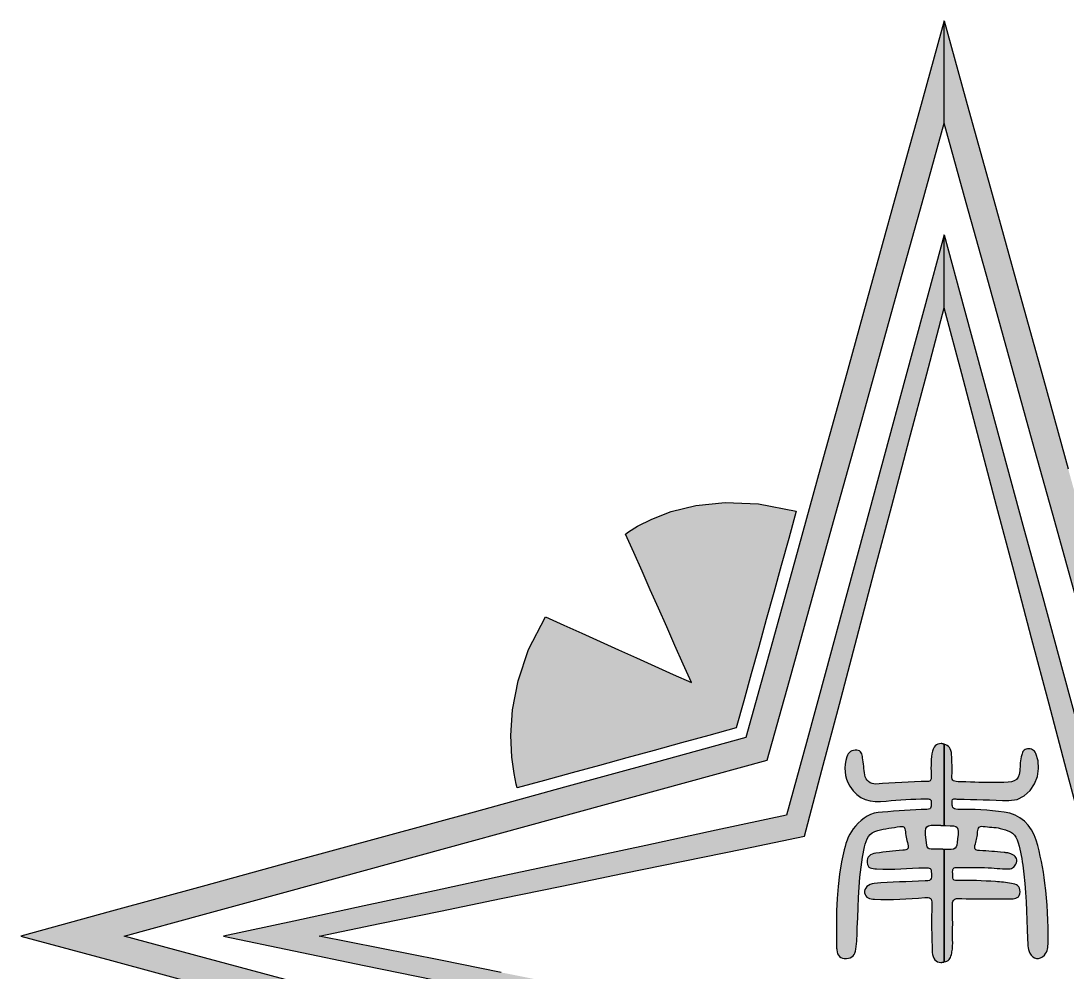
# Model space of a CAD drawing. Extents: x 15.3 to 32.9, y 5.2 to 22.7.
# Drawn here: x 15.28 to 25.27, y 13.65 to 22.72 of the extents above; entities that cross this region are included whole.
import ezdxf

# ---------------------------------------------------------------- set-up
doc = ezdxf.new("R2010")
doc.units = 0
doc.header["$MEASUREMENT"] = 0
doc.layers.add('_U_30EC_U_30A4_U_30E4_U_36', color=7, linetype='CONTINUOUS')

msp = doc.modelspace()

# ---------------------------------------------------------------- hatches: boundary and pattern name
at = {"layer": '_U_30EC_U_30A4_U_30E4_U_36'}
h = msp.add_hatch(color=29, dxfattribs=at)
h.dxf.hatch_style = 2
h.paths.add_polyline_path([(24.0946, 6.2244), (23.8836, 6.988), (23.6726, 7.7516), (23.4615, 8.5151), (23.2505, 9.2787), (23.0395, 10.0422), (22.8285, 10.8058), (22.6174, 11.5694), (22.4064, 12.3329), (21.6394, 12.5402), (20.8723, 12.7475), (20.1053, 12.9547), (19.3382, 13.162), (18.5712, 13.3693), (17.8041, 13.5766), (17.0371, 13.7838), (16.27, 13.9911), (17.0371, 14.2008), (17.8041, 14.4106), (18.5712, 14.6203), (19.3382, 14.83), (20.1053, 15.0397), (20.8723, 15.2495), (21.6394, 15.4592), (22.4064, 15.6689), (22.6174, 16.4287), (22.8285, 17.1884), (23.0395, 17.9482), (23.2505, 18.7079), (23.4615, 19.4677), (23.6726, 20.2274), (23.8836, 20.9872), (24.0946, 21.7469), (24.0946, 21.8689), (24.0946, 21.9908), (24.0946, 22.1127), (24.0946, 22.2346), (24.0946, 22.3565), (24.0946, 22.4784), (24.0946, 22.6003), (24.0946, 22.7223), (23.8581, 21.8677), (23.6215, 21.0131), (23.385, 20.1585), (23.1485, 19.3039), (22.912, 18.4493), (22.6754, 17.5947), (22.4389, 16.7401), (22.2024, 15.8855), (21.3376, 15.6487), (20.4728, 15.4119), (19.608, 15.1751), (18.7432, 14.9383), (17.8785, 14.7015), (17.0137, 14.4647), (16.1489, 14.2279), (15.2841, 13.9911), (16.1489, 13.7578), (17.0137, 13.5244), (17.8784, 13.2911), (18.7432, 13.0578), (19.608, 12.8244), (20.4728, 12.5911), (21.3375, 12.3578), (22.2023, 12.1244), (22.4388, 11.265), (22.6754, 10.4056), (22.9119, 9.5462), (23.1485, 8.6868), (23.385, 7.8274), (23.6215, 6.968), (23.8581, 6.1086), (24.0946, 5.2491), (24.0946, 5.371), (24.0946, 5.493), (24.0946, 5.6149), (24.0946, 5.7368), (24.0946, 5.8587), (24.0946, 5.9806), (24.0946, 6.1025)])
h = msp.add_hatch(color=29, dxfattribs=at)
h.dxf.hatch_style = 2
h.paths.add_polyline_path([(24.0946, 6.2244), (24.3056, 6.988), (24.5167, 7.7516), (24.7277, 8.5151), (24.9387, 9.2787), (25.1497, 10.0422), (25.3608, 10.8058), (25.5718, 11.5694), (25.7828, 12.3329), (26.5498, 12.5402), (27.3169, 12.7475), (28.0839, 12.9547), (28.851, 13.162), (29.6181, 13.3693), (30.3851, 13.5766), (31.1522, 13.7838), (31.9192, 13.9911), (31.1522, 14.2008), (30.3851, 14.4106), (29.6181, 14.6203), (28.851, 14.83), (28.0839, 15.0397), (27.3169, 15.2495), (26.5498, 15.4592), (25.7828, 15.6689), (25.5718, 16.4287), (25.3608, 17.1884), (25.1497, 17.9482), (24.9387, 18.7079), (24.7277, 19.4677), (24.5167, 20.2274), (24.3056, 20.9872), (24.0946, 21.7469), (24.0946, 21.8689), (24.0946, 21.9908), (24.0946, 22.1127), (24.0946, 22.2346), (24.0946, 22.3565), (24.0946, 22.4784), (24.0946, 22.6003), (24.0946, 22.7223), (24.3311, 21.8677), (24.5677, 21.0131), (24.8042, 20.1585), (25.0407, 19.3039), (25.2773, 18.4493), (25.5138, 17.5947), (25.7503, 16.7401), (25.9869, 15.8855), (26.8516, 15.6487), (27.7164, 15.4119), (28.5812, 15.1751), (29.446, 14.9383), (30.3108, 14.7015), (31.1755, 14.4647), (32.0403, 14.2279), (32.9051, 13.9911), (32.0403, 13.7578), (31.1756, 13.5244), (30.3108, 13.2911), (29.446, 13.0578), (28.5812, 12.8244), (27.7165, 12.5911), (26.8517, 12.3578), (25.9869, 12.1244), (25.7504, 11.265), (25.5138, 10.4056), (25.2773, 9.5462), (25.0408, 8.6868), (24.8042, 7.8274), (24.5677, 6.968), (24.3311, 6.1086), (24.0946, 5.2491), (24.0946, 5.371), (24.0946, 5.493), (24.0946, 5.6149), (24.0946, 5.7368), (24.0946, 5.8587), (24.0946, 5.9806), (24.0946, 6.1025)])
h = msp.add_hatch(color=29, dxfattribs=at)
h.dxf.hatch_style = 2
h.paths.add_polyline_path([(24.0946, 7.9856), (23.9278, 8.6209), (23.7611, 9.2561), (23.5943, 9.8913), (23.4275, 10.5265), (23.2607, 11.1618), (23.094, 11.797), (22.9272, 12.4322), (22.7604, 13.0674), (22.1817, 13.1829), (21.603, 13.2984), (21.0243, 13.4138), (20.4456, 13.5293), (19.8669, 13.6447), (19.2881, 13.7602), (18.7094, 13.8756), (18.1307, 13.9911), (18.7094, 14.1103), (19.2881, 14.2295), (19.8669, 14.3487), (20.4456, 14.4678), (21.0243, 14.587), (21.603, 14.7062), (22.1817, 14.8254), (22.7604, 14.9446), (22.9272, 15.5747), (23.094, 16.2049), (23.2607, 16.8351), (23.4275, 17.4652), (23.5943, 18.0954), (23.7611, 18.7255), (23.9278, 19.3557), (24.0946, 19.9858), (24.0946, 20.0727), (24.0946, 20.1595), (24.0946, 20.2464), (24.0946, 20.3332), (24.0946, 20.4201), (24.0946, 20.5069), (24.0946, 20.5938), (24.0946, 20.6806), (23.9067, 19.9887), (23.7187, 19.2967), (23.5308, 18.6048), (23.3429, 17.9128), (23.1549, 17.2209), (22.967, 16.5289), (22.779, 15.837), (22.5911, 15.1451), (21.9192, 15.0008), (21.2473, 14.8566), (20.5753, 14.7123), (19.9034, 14.5681), (19.2315, 14.4238), (18.5596, 14.2796), (17.8876, 14.1353), (17.2157, 13.9911), (17.8876, 13.8516), (18.5596, 13.7121), (19.2315, 13.5726), (19.9034, 13.4331), (20.5753, 13.2936), (21.2473, 13.1541), (21.9192, 13.0146), (22.5911, 12.8751), (22.779, 12.1771), (22.967, 11.4791), (23.1549, 10.781), (23.3429, 10.083), (23.5308, 9.385), (23.7187, 8.687), (23.9067, 7.9889), (24.0946, 7.2909), (24.0946, 7.3777), (24.0946, 7.4646), (24.0946, 7.5514), (24.0946, 7.6383), (24.0946, 7.7251), (24.0946, 7.8119), (24.0946, 7.8988)])
h = msp.add_hatch(color=29, dxfattribs=at)
h.dxf.hatch_style = 2
h.paths.add_polyline_path([(24.0946, 7.9856), (24.2614, 8.6209), (24.4282, 9.2561), (24.5949, 9.8913), (24.7617, 10.5265), (24.9285, 11.1618), (25.0952, 11.797), (25.262, 12.4322), (25.4288, 13.0674), (26.0075, 13.1829), (26.5862, 13.2984), (27.1649, 13.4138), (27.7436, 13.5293), (28.3224, 13.6447), (28.9011, 13.7602), (29.4798, 13.8756), (30.0585, 13.9911), (29.4798, 14.1103), (28.9011, 14.2295), (28.3224, 14.3487), (27.7436, 14.4678), (27.1649, 14.587), (26.5862, 14.7062), (26.0075, 14.8254), (25.4288, 14.9446), (25.262, 15.5747), (25.0952, 16.2049), (24.9285, 16.8351), (24.7617, 17.4652), (24.5949, 18.0954), (24.4282, 18.7255), (24.2614, 19.3557), (24.0946, 19.9858), (24.0946, 20.0727), (24.0946, 20.1595), (24.0946, 20.2464), (24.0946, 20.3332), (24.0946, 20.4201), (24.0946, 20.5069), (24.0946, 20.5938), (24.0946, 20.6806), (24.2825, 19.9887), (24.4705, 19.2967), (24.6584, 18.6048), (24.8464, 17.9128), (25.0343, 17.2209), (25.2222, 16.5289), (25.4102, 15.837), (25.5981, 15.1451), (26.27, 15.0008), (26.942, 14.8566), (27.6139, 14.7123), (28.2858, 14.5681), (28.9577, 14.4238), (29.6297, 14.2796), (30.3016, 14.1353), (30.9735, 13.9911), (30.3016, 13.8516), (29.6297, 13.7121), (28.9577, 13.5726), (28.2858, 13.4331), (27.6139, 13.2936), (26.942, 13.1541), (26.27, 13.0146), (25.5981, 12.8751), (25.4102, 12.1771), (25.2222, 11.4791), (25.0343, 10.781), (24.8464, 10.083), (24.6584, 9.385), (24.4705, 8.687), (24.2825, 7.9889), (24.0946, 7.2909), (24.0946, 7.3777), (24.0946, 7.4646), (24.0946, 7.5514), (24.0946, 7.6383), (24.0946, 7.7251), (24.0946, 7.8119), (24.0946, 7.8988)])
h = msp.add_hatch(color=29, dxfattribs=at)
h.dxf.hatch_style = 2
h.paths.add_polyline_path([(20.0206, 15.405), (20.0108, 15.4406), (19.9894, 15.5417), (19.9684, 15.6996), (19.9598, 15.9056), (19.9756, 16.151), (20.0277, 16.4273), (20.1283, 16.7256), (20.2892, 17.0374), (20.4633, 16.959), (20.6373, 16.8806), (20.8114, 16.8021), (20.9855, 16.7237), (21.1596, 16.6453), (21.3336, 16.5668), (21.5077, 16.4884), (21.6818, 16.41), (21.6033, 16.5871), (21.5249, 16.7642), (21.4465, 16.9414), (21.3681, 17.1185), (21.2896, 17.2956), (21.2112, 17.4728), (21.1328, 17.6499), (21.0543, 17.827), (21.083, 17.8479), (21.167, 17.9006), (21.3038, 17.9701), (21.4905, 18.0414), (21.7245, 18.0995), (22.003, 18.1294), (22.3233, 18.116), (22.6826, 18.0443), (22.6111, 17.7859), (22.5396, 17.5276), (22.4681, 17.2692), (22.3966, 17.0108), (22.3251, 16.7524), (22.2536, 16.494), (22.1821, 16.2357), (22.1105, 15.9773), (21.8493, 15.9058), (21.5881, 15.8342), (21.3268, 15.7627), (21.0656, 15.6911), (20.8043, 15.6196), (20.5431, 15.5481), (20.2818, 15.4765)])
h = msp.add_hatch(color=29, dxfattribs=at)
h.dxf.hatch_style = 2
h.paths.add_polyline_path([(24.0946, 14.8185), (24.0917, 14.8187), (24.0889, 14.8188), (24.0862, 14.819), (24.0834, 14.8191), (24.0805, 14.8192), (24.0776, 14.8194), (24.0745, 14.8195), (24.0713, 14.8197), (24.0652, 14.8197), (24.059, 14.8197), (24.0529, 14.8197), (24.0468, 14.8197), (24.0406, 14.8197), (24.0345, 14.8197), (24.0284, 14.8197), (24.0222, 14.8197), (23.9917, 14.8201), (23.9686, 14.8215), (23.9519, 14.825), (23.9402, 14.8316), (23.9325, 14.8425), (23.9276, 14.8587), (23.9242, 14.8812), (23.9212, 14.9111), (23.9171, 14.9577), (23.9159, 14.9927), (23.919, 15.0177), (23.928, 15.0343), (23.9444, 15.0441), (23.9697, 15.0486), (24.0055, 15.0495), (24.0532, 15.0482), (24.0584, 15.0481), (24.0636, 15.0478), (24.0687, 15.0476), (24.0739, 15.0474), (24.0791, 15.0471), (24.0843, 15.0469), (24.0894, 15.0466), (24.0946, 15.0464), (24.0946, 15.1434), (24.0946, 15.2403), (24.0946, 15.3373), (24.0946, 15.4342), (24.0946, 15.5312), (24.0946, 15.6281), (24.0946, 15.7251), (24.0946, 15.822), (24.0913, 15.8229), (24.0881, 15.8238), (24.0848, 15.8246), (24.0815, 15.8254), (24.0781, 15.8261), (24.0746, 15.8267), (24.0709, 15.8272), (24.0671, 15.8275), (24.0492, 15.8269), (24.0333, 15.8232), (24.0195, 15.8163), (24.0076, 15.8061), (23.9976, 15.7925), (23.9893, 15.7756), (23.9827, 15.7552), (23.9776, 15.7313), (23.9736, 15.7037), (23.971, 15.676), (23.9694, 15.6484), (23.9686, 15.6206), (23.9685, 15.5929), (23.9688, 15.5652), (23.9694, 15.5374), (23.9699, 15.5097), (23.9698, 15.5004), (23.9692, 15.4919), (23.9676, 15.4845), (23.9649, 15.4782), (23.9605, 15.473), (23.9543, 15.4692), (23.9459, 15.4669), (23.935, 15.466), (23.8735, 15.4651), (23.812, 15.4631), (23.7505, 15.4604), (23.689, 15.457), (23.6276, 15.4533), (23.5661, 15.4495), (23.5047, 15.4458), (23.4433, 15.4424), (23.424, 15.4433), (23.4057, 15.4475), (23.3888, 15.4549), (23.3735, 15.4652), (23.3603, 15.4779), (23.3496, 15.493), (23.3416, 15.51), (23.3367, 15.5287), (23.3336, 15.5492), (23.331, 15.5698), (23.3286, 15.5904), (23.3264, 15.611), (23.3242, 15.6316), (23.3219, 15.6523), (23.3192, 15.6728), (23.3161, 15.6933), (23.3139, 15.7055), (23.3111, 15.7178), (23.3072, 15.7295), (23.302, 15.7404), (23.2951, 15.7498), (23.2862, 15.7573), (23.2749, 15.7625), (23.261, 15.7649), (23.2447, 15.7646), (23.2292, 15.7622), (23.2147, 15.7577), (23.2014, 15.751), (23.1895, 15.7421), (23.1793, 15.7311), (23.171, 15.7179), (23.1647, 15.7026), (23.1552, 15.6664), (23.1492, 15.6304), (23.147, 15.5947), (23.1485, 15.5593), (23.1538, 15.5243), (23.163, 15.4898), (23.1762, 15.4559), (23.1934, 15.4226), (23.2246, 15.3778), (23.26, 15.342), (23.2992, 15.3144), (23.3419, 15.2945), (23.3877, 15.2815), (23.4362, 15.275), (23.4871, 15.2741), (23.54, 15.2784), (23.5872, 15.2837), (23.6344, 15.2882), (23.6816, 15.292), (23.729, 15.295), (23.7763, 15.2973), (23.8237, 15.299), (23.8712, 15.3001), (23.9186, 15.3006), (23.9305, 15.3006), (23.9413, 15.3004), (23.9509, 15.2993), (23.9589, 15.2968), (23.9653, 15.2924), (23.9696, 15.2856), (23.9716, 15.2758), (23.9711, 15.2626), (23.9704, 15.2515), (23.9702, 15.2404), (23.9697, 15.2297), (23.9678, 15.2199), (23.9637, 15.2115), (23.9564, 15.205), (23.9451, 15.2008), (23.9287, 15.1995), (23.8755, 15.1991), (23.8224, 15.1972), (23.7693, 15.1941), (23.7163, 15.1901), (23.6633, 15.1859), (23.6104, 15.1817), (23.5574, 15.1779), (23.5044, 15.1752), (23.464, 15.1712), (23.4266, 15.163), (23.3919, 15.1509), (23.3596, 15.1352), (23.3293, 15.116), (23.3006, 15.0938), (23.2733, 15.0687), (23.247, 15.0411), (23.2264, 15.0162), (23.2085, 14.9901), (23.1928, 14.9629), (23.1792, 14.9348), (23.1674, 14.9059), (23.1572, 14.8762), (23.1482, 14.846), (23.1402, 14.8153), (23.1153, 14.6993), (23.0964, 14.5829), (23.0827, 14.466), (23.0736, 14.3488), (23.0683, 14.2313), (23.066, 14.1135), (23.066, 13.9956), (23.0675, 13.8776), (23.0678, 13.8757), (23.0681, 13.8736), (23.0684, 13.8713), (23.0687, 13.869), (23.069, 13.8667), (23.0693, 13.8645), (23.0696, 13.8623), (23.0698, 13.8604), (23.0725, 13.8404), (23.0775, 13.823), (23.085, 13.8084), (23.0949, 13.7965), (23.1074, 13.7874), (23.1226, 13.7811), (23.1404, 13.7777), (23.1609, 13.7772), (23.1807, 13.7795), (23.1978, 13.7845), (23.2123, 13.792), (23.2245, 13.8021), (23.2344, 13.8147), (23.2422, 13.8296), (23.248, 13.8468), (23.252, 13.8662), (23.2553, 13.8916), (23.258, 13.9169), (23.26, 13.9422), (23.2615, 13.9676), (23.2627, 13.993), (23.2636, 14.0184), (23.2645, 14.0438), (23.2654, 14.0692), (23.2688, 14.1662), (23.2724, 14.2632), (23.2767, 14.3601), (23.2825, 14.4568), (23.2904, 14.5534), (23.3013, 14.6498), (23.3157, 14.7458), (23.3345, 14.8414), (23.3412, 14.8688), (23.3495, 14.8949), (23.3598, 14.9193), (23.3727, 14.9414), (23.3886, 14.961), (23.4081, 14.9776), (23.4316, 14.9906), (23.4598, 14.9997), (23.4861, 15.0054), (23.5125, 15.0106), (23.539, 15.0153), (23.5656, 15.0197), (23.5922, 15.0239), (23.6189, 15.0281), (23.6455, 15.0323), (23.6721, 15.0367), (23.682, 15.038), (23.691, 15.0383), (23.699, 15.0372), (23.7059, 15.0346), (23.7118, 15.0301), (23.7164, 15.0235), (23.7198, 15.0145), (23.7219, 15.0029), (23.7239, 14.9859), (23.7263, 14.969), (23.7289, 14.9521), (23.732, 14.9353), (23.7353, 14.9185), (23.7389, 14.9018), (23.7429, 14.8852), (23.7472, 14.8687), (23.7503, 14.8537), (23.7511, 14.8414), (23.7493, 14.8315), (23.745, 14.8238), (23.7381, 14.8179), (23.7285, 14.8138), (23.7163, 14.8111), (23.7012, 14.8096), (23.6659, 14.8072), (23.633, 14.8045), (23.6017, 14.8015), (23.5712, 14.7982), (23.5408, 14.7946), (23.5096, 14.7908), (23.4768, 14.7867), (23.4416, 14.7825), (23.4237, 14.7793), (23.4074, 14.774), (23.3928, 14.7666), (23.3804, 14.757), (23.3704, 14.745), (23.3632, 14.7306), (23.359, 14.7136), (23.3582, 14.6939), (23.3611, 14.6751), (23.3674, 14.6608), (23.3765, 14.6504), (23.388, 14.6431), (23.4013, 14.6383), (23.416, 14.6353), (23.4316, 14.6336), (23.4475, 14.6324), (23.5085, 14.6296), (23.567, 14.6294), (23.6238, 14.631), (23.6798, 14.6338), (23.7357, 14.6371), (23.7925, 14.6403), (23.8509, 14.6426), (23.9118, 14.6433), (23.9213, 14.6434), (23.9313, 14.6431), (23.9413, 14.6421), (23.9508, 14.6398), (23.9591, 14.6357), (23.9657, 14.6293), (23.9701, 14.62), (23.9716, 14.6074), (23.972, 14.5864), (23.9726, 14.5681), (23.9722, 14.5525), (23.9695, 14.5397), (23.9636, 14.5298), (23.9531, 14.523), (23.9369, 14.5192), (23.914, 14.5186), (23.8495, 14.5149), (23.7874, 14.5121), (23.727, 14.5098), (23.6676, 14.5077), (23.6086, 14.5054), (23.5493, 14.5026), (23.489, 14.499), (23.4272, 14.4941), (23.407, 14.4906), (23.3883, 14.4839), (23.3717, 14.4746), (23.3576, 14.4631), (23.3464, 14.4499), (23.3386, 14.4355), (23.3347, 14.4203), (23.3352, 14.4049), (23.34, 14.3877), (23.3475, 14.3741), (23.3572, 14.3637), (23.369, 14.3559), (23.3823, 14.3505), (23.397, 14.3469), (23.4126, 14.3448), (23.4288, 14.3437), (23.4905, 14.3418), (23.551, 14.3412), (23.6106, 14.3419), (23.6698, 14.3436), (23.7289, 14.3462), (23.7884, 14.3496), (23.8487, 14.3536), (23.9102, 14.3581), (23.9271, 14.3589), (23.9414, 14.3581), (23.9531, 14.3555), (23.9623, 14.3504), (23.9691, 14.3425), (23.9738, 14.3314), (23.9763, 14.3167), (23.9768, 14.2978), (23.9757, 14.24), (23.9749, 14.1822), (23.9745, 14.1243), (23.9745, 14.0665), (23.9752, 14.0086), (23.9764, 13.9508), (23.9784, 13.8929), (23.9812, 13.8351), (23.9837, 13.815), (23.9888, 13.7965), (23.9962, 13.7801), (24.0057, 13.766), (24.0173, 13.7547), (24.0306, 13.7465), (24.0456, 13.7417), (24.0621, 13.7406), (24.0668, 13.7407), (24.0712, 13.7409), (24.0754, 13.7413), (24.0795, 13.7417), (24.0834, 13.7423), (24.0872, 13.7429), (24.0909, 13.7436), (24.0946, 13.7443), (24.0946, 13.8785), (24.0946, 14.0128), (24.0946, 14.1471), (24.0946, 14.2814), (24.0946, 14.4157), (24.0946, 14.55), (24.0946, 14.6843)])
h = msp.add_hatch(color=29, dxfattribs=at)
h.dxf.hatch_style = 2
h.paths.add_polyline_path([(25.0559, 14.4978), (25.0491, 14.5497), (25.0412, 14.6015), (25.0324, 14.653), (25.0225, 14.7043), (25.0116, 14.7554), (24.9996, 14.8062), (24.9866, 14.8569), (24.9725, 14.9075), (24.9536, 14.9588), (24.9281, 15.0062), (24.8965, 15.049), (24.8594, 15.0868), (24.8173, 15.1188), (24.7708, 15.1444), (24.7204, 15.1631), (24.6667, 15.1743), (24.6115, 15.181), (24.5563, 15.1868), (24.501, 15.1915), (24.4456, 15.1953), (24.3902, 15.198), (24.3347, 15.1997), (24.2792, 15.2003), (24.2237, 15.1998), (24.2059, 15.2009), (24.1927, 15.2048), (24.1833, 15.2112), (24.1772, 15.2196), (24.1734, 15.2297), (24.1714, 15.2413), (24.1703, 15.2539), (24.1694, 15.2671), (24.1698, 15.2829), (24.1734, 15.2933), (24.1794, 15.2992), (24.1872, 15.3018), (24.1962, 15.302), (24.2058, 15.3008), (24.2153, 15.2993), (24.2241, 15.2985), (24.2849, 15.297), (24.3457, 15.2953), (24.4065, 15.2935), (24.4673, 15.2917), (24.5281, 15.2898), (24.589, 15.288), (24.6498, 15.2864), (24.7106, 15.2849), (24.7906, 15.2957), (24.8589, 15.3287), (24.9144, 15.3793), (24.9563, 15.443), (24.9837, 15.5149), (24.9957, 15.5904), (24.9915, 15.665), (24.97, 15.7339), (24.9634, 15.7456), (24.9557, 15.7553), (24.9468, 15.7631), (24.9369, 15.7692), (24.9261, 15.7736), (24.9144, 15.7764), (24.902, 15.7778), (24.8889, 15.7778), (24.8765, 15.7761), (24.8663, 15.7722), (24.8579, 15.7666), (24.8511, 15.7594), (24.8456, 15.751), (24.841, 15.7416), (24.8372, 15.7314), (24.8338, 15.7209), (24.8288, 15.7021), (24.8252, 15.6832), (24.8227, 15.6641), (24.8209, 15.645), (24.8197, 15.6258), (24.8187, 15.6065), (24.8176, 15.5873), (24.8162, 15.5681), (24.8104, 15.533), (24.7999, 15.5062), (24.7843, 15.4866), (24.7633, 15.473), (24.7364, 15.4643), (24.7034, 15.4594), (24.6637, 15.457), (24.6171, 15.456), (24.558, 15.4555), (24.508, 15.4558), (24.4645, 15.4567), (24.4247, 15.458), (24.386, 15.4595), (24.3457, 15.4611), (24.301, 15.4626), (24.2492, 15.4638), (24.227, 15.4645), (24.209, 15.466), (24.1947, 15.4688), (24.1839, 15.4734), (24.1762, 15.4803), (24.1713, 15.4901), (24.1689, 15.5032), (24.1687, 15.5201), (24.1695, 15.5454), (24.1698, 15.5709), (24.1697, 15.5963), (24.1692, 15.6218), (24.1685, 15.6472), (24.1675, 15.6727), (24.1663, 15.6981), (24.165, 15.7235), (24.1628, 15.7435), (24.1586, 15.7611), (24.1526, 15.7765), (24.1446, 15.7897), (24.1348, 15.8008), (24.1232, 15.8098), (24.1098, 15.8169), (24.0946, 15.822), (24.0946, 15.7251), (24.0946, 15.6281), (24.0946, 15.5312), (24.0946, 15.4342), (24.0946, 15.3373), (24.0946, 15.2403), (24.0946, 15.1434), (24.0946, 15.0464), (24.0963, 15.0463), (24.0981, 15.0462), (24.0998, 15.0462), (24.1015, 15.0461), (24.1032, 15.046), (24.1049, 15.0459), (24.1067, 15.0458), (24.1084, 15.0458), (24.1505, 15.0444), (24.1819, 15.0418), (24.2041, 15.0365), (24.2184, 15.0272), (24.2261, 15.0122), (24.2285, 14.9901), (24.227, 14.9594), (24.223, 14.9185), (24.2193, 14.8854), (24.2149, 14.86), (24.2084, 14.8415), (24.1983, 14.8289), (24.1834, 14.8213), (24.1621, 14.8177), (24.133, 14.8171), (24.0946, 14.8185), (24.0946, 14.6843), (24.0946, 14.55), (24.0946, 14.4157), (24.0946, 14.2814), (24.0946, 14.1471), (24.0946, 14.0128), (24.0946, 13.8785), (24.0946, 13.7443), (24.1089, 13.748), (24.1212, 13.7531), (24.1317, 13.7598), (24.1405, 13.7679), (24.1478, 13.7776), (24.1539, 13.7887), (24.1589, 13.8013), (24.1629, 13.8154), (24.1659, 13.8281), (24.1684, 13.8408), (24.1706, 13.8536), (24.1723, 13.8665), (24.1737, 13.8793), (24.1747, 13.8923), (24.1752, 13.9053), (24.1754, 13.9184), (24.1752, 13.9664), (24.1752, 14.0144), (24.1753, 14.0625), (24.1754, 14.1105), (24.1753, 14.1585), (24.1751, 14.2066), (24.1747, 14.2546), (24.1739, 14.3026), (24.1747, 14.3125), (24.1773, 14.3216), (24.1817, 14.3297), (24.1875, 14.3367), (24.1947, 14.3424), (24.203, 14.3466), (24.2122, 14.3491), (24.2221, 14.3498), (24.2632, 14.3486), (24.3044, 14.348), (24.3455, 14.3477), (24.3867, 14.3476), (24.4279, 14.3476), (24.4691, 14.3475), (24.5103, 14.3472), (24.5514, 14.3464), (24.5745, 14.3459), (24.5977, 14.3455), (24.6208, 14.3453), (24.6439, 14.3453), (24.667, 14.3455), (24.6901, 14.3458), (24.7132, 14.3463), (24.7363, 14.3471), (24.7511, 14.348), (24.7657, 14.3499), (24.7793, 14.3534), (24.7917, 14.3589), (24.8023, 14.3672), (24.8106, 14.3786), (24.8162, 14.3937), (24.8185, 14.4132), (24.8172, 14.4329), (24.8127, 14.4491), (24.8053, 14.4623), (24.7954, 14.4727), (24.7833, 14.4808), (24.7694, 14.4869), (24.7541, 14.4913), (24.7377, 14.4945), (24.7187, 14.4974), (24.6996, 14.5), (24.6805, 14.5024), (24.6613, 14.5046), (24.6422, 14.5066), (24.623, 14.5083), (24.6038, 14.5098), (24.5846, 14.5111), (24.5392, 14.5139), (24.4938, 14.5166), (24.4484, 14.519), (24.403, 14.5209), (24.3576, 14.5222), (24.3121, 14.5228), (24.2667, 14.5224), (24.2212, 14.521), (24.2019, 14.5213), (24.1889, 14.5262), (24.181, 14.5349), (24.1769, 14.5464), (24.1755, 14.5599), (24.1754, 14.5744), (24.1756, 14.5892), (24.1747, 14.6032), (24.1758, 14.616), (24.1777, 14.6261), (24.1807, 14.6338), (24.1849, 14.6395), (24.1907, 14.6432), (24.1981, 14.6455), (24.2075, 14.6465), (24.2191, 14.6466), (24.2548, 14.6459), (24.2956, 14.6454), (24.3386, 14.6452), (24.3806, 14.6451), (24.4186, 14.6451), (24.4496, 14.6452), (24.4705, 14.6452), (24.4783, 14.6453), (24.5136, 14.6434), (24.5448, 14.6415), (24.5729, 14.6395), (24.5991, 14.6376), (24.6246, 14.6359), (24.6504, 14.6344), (24.6778, 14.6331), (24.7078, 14.6323), (24.723, 14.6332), (24.7362, 14.6363), (24.7477, 14.6416), (24.7576, 14.6487), (24.7659, 14.6573), (24.7728, 14.6674), (24.7785, 14.6785), (24.783, 14.6906), (24.7861, 14.7048), (24.7862, 14.7181), (24.7834, 14.7303), (24.7782, 14.7415), (24.7707, 14.7515), (24.7613, 14.7604), (24.7502, 14.768), (24.7377, 14.7744), (24.7293, 14.7777), (24.7206, 14.7805), (24.7116, 14.7828), (24.7025, 14.7846), (24.6933, 14.7861), (24.6841, 14.7873), (24.6748, 14.7883), (24.6656, 14.7891), (24.6333, 14.7919), (24.6035, 14.7946), (24.5753, 14.7972), (24.5478, 14.7997), (24.5204, 14.802), (24.4921, 14.8042), (24.4622, 14.8062), (24.4299, 14.808), (24.4167, 14.8091), (24.4057, 14.8115), (24.397, 14.8153), (24.3909, 14.8211), (24.3873, 14.8293), (24.3864, 14.8402), (24.3883, 14.8542), (24.3932, 14.8718), (24.3974, 14.8857), (24.4011, 14.8998), (24.4043, 14.914), (24.4069, 14.9282), (24.4092, 14.9426), (24.4109, 14.9571), (24.4123, 14.9716), (24.4134, 14.9861), (24.4149, 15.0002), (24.4175, 15.0121), (24.4214, 15.0218), (24.4268, 15.0292), (24.4337, 15.0345), (24.4423, 15.0377), (24.4528, 15.0389), (24.4652, 15.038), (24.4859, 15.0355), (24.5066, 15.0336), (24.5274, 15.032), (24.5482, 15.0304), (24.5689, 15.0286), (24.5895, 15.0262), (24.6099, 15.0232), (24.6301, 15.0191), (24.6549, 15.0129), (24.6795, 15.0057), (24.7033, 14.9968), (24.7257, 14.9858), (24.7462, 14.972), (24.7643, 14.9551), (24.7795, 14.9343), (24.791, 14.9093), (24.8006, 14.8801), (24.8091, 14.8506), (24.8165, 14.8208), (24.8231, 14.7908), (24.829, 14.7606), (24.8343, 14.7302), (24.8391, 14.6998), (24.8436, 14.6693), (24.8549, 14.582), (24.8637, 14.4945), (24.8705, 14.4069), (24.8758, 14.3192), (24.88, 14.2315), (24.8834, 14.1436), (24.8866, 14.0558), (24.89, 13.9679), (24.8906, 13.9504), (24.8912, 13.9327), (24.8922, 13.9151), (24.8938, 13.8975), (24.8963, 13.88), (24.9, 13.8627), (24.9053, 13.8457), (24.9124, 13.8289), (24.925, 13.8086), (24.9402, 13.7933), (24.9572, 13.783), (24.9757, 13.7779), (24.9949, 13.778), (25.0143, 13.7834), (25.0333, 13.7942), (25.0513, 13.8104), (25.062, 13.8239), (25.0703, 13.8381), (25.0763, 13.8529), (25.0805, 13.8681), (25.0833, 13.8837), (25.085, 13.8995), (25.0859, 13.9155), (25.0863, 13.9316), (25.0872, 14.0026), (25.0866, 14.0736), (25.0846, 14.1444), (25.0813, 14.2152), (25.0767, 14.2859), (25.0709, 14.3566), (25.0639, 14.4272)])

# ---------------------------------------------------------------- linework, layer by layer
for points in [[(17.8041, 13.5766), (17.0371, 13.7838), (16.27, 13.9911), (17.0371, 14.2008), (17.8041, 14.4106), (18.5712, 14.6203), (19.3382, 14.83), (20.1053, 15.0397), (20.8723, 15.2495), (21.6394, 15.4592), (22.4064, 15.6689), (22.6174, 16.4287), (22.8285, 17.1884), (23.0395, 17.9482), (23.2505, 18.7079), (23.4615, 19.4677), (23.6726, 20.2274), (23.8836, 20.9872), (24.0946, 21.7469), (24.0946, 21.8689), (24.0946, 21.9908), (24.0946, 22.1127), (24.0946, 22.2346), (24.0946, 22.3565), (24.0946, 22.4784), (24.0946, 22.6003), (24.0946, 22.7223), (23.8581, 21.8677), (23.6215, 21.0131), (23.385, 20.1585), (23.1485, 19.3039), (22.912, 18.4493), (22.6754, 17.5947), (22.4389, 16.7401), (22.2024, 15.8855), (21.3376, 15.6487), (20.4728, 15.4119), (19.608, 15.1751), (18.7432, 14.9383), (17.8785, 14.7015), (17.0137, 14.4647), (16.1489, 14.2279), (15.2841, 13.9911), (16.1489, 13.7578), (17.0137, 13.5244)], [(25.3608, 17.1884), (25.1497, 17.9482), (24.9387, 18.7079), (24.7277, 19.4677), (24.5167, 20.2274), (24.3056, 20.9872), (24.0946, 21.7469), (24.0946, 21.8689), (24.0946, 21.9908), (24.0946, 22.1127), (24.0946, 22.2346), (24.0946, 22.3565), (24.0946, 22.4784), (24.0946, 22.6003), (24.0946, 22.7223), (24.3311, 21.8677), (24.5677, 21.0131), (24.8042, 20.1585), (25.0407, 19.3039), (25.2773, 18.4493)], [(19.8669, 13.6447), (19.2881, 13.7602), (18.7094, 13.8756), (18.1307, 13.9911), (18.7094, 14.1103), (19.2881, 14.2295), (19.8669, 14.3487), (20.4456, 14.4678), (21.0243, 14.587), (21.603, 14.7062), (22.1817, 14.8254), (22.7604, 14.9446), (22.9272, 15.5747), (23.094, 16.2049), (23.2607, 16.8351), (23.4275, 17.4652), (23.5943, 18.0954), (23.7611, 18.7255), (23.9278, 19.3557), (24.0946, 19.9858), (24.0946, 20.0727), (24.0946, 20.1595), (24.0946, 20.2464), (24.0946, 20.3332), (24.0946, 20.4201), (24.0946, 20.5069), (24.0946, 20.5938), (24.0946, 20.6806), (23.9067, 19.9887), (23.7187, 19.2967), (23.5308, 18.6048), (23.3429, 17.9128), (23.1549, 17.2209), (22.967, 16.5289), (22.779, 15.837), (22.5911, 15.1451), (21.9192, 15.0008), (21.2473, 14.8566), (20.5753, 14.7123), (19.9034, 14.5681), (19.2315, 14.4238), (18.5596, 14.2796), (17.8876, 14.1353), (17.2157, 13.9911), (17.8876, 13.8516), (18.5596, 13.7121), (19.2315, 13.5726)], [(25.4288, 14.9446), (25.262, 15.5747), (25.0952, 16.2049), (24.9285, 16.8351), (24.7617, 17.4652), (24.5949, 18.0954), (24.4282, 18.7255), (24.2614, 19.3557), (24.0946, 19.9858), (24.0946, 20.0727), (24.0946, 20.1595), (24.0946, 20.2464), (24.0946, 20.3332), (24.0946, 20.4201), (24.0946, 20.5069), (24.0946, 20.5938), (24.0946, 20.6806), (24.2825, 19.9887), (24.4705, 19.2967), (24.6584, 18.6048), (24.8464, 17.9128), (25.0343, 17.2209), (25.2222, 16.5289), (25.4102, 15.837)], [(20.0206, 15.405), (20.0108, 15.4406), (19.9894, 15.5417), (19.9684, 15.6996), (19.9598, 15.9056), (19.9756, 16.151), (20.0277, 16.4273), (20.1283, 16.7256), (20.2892, 17.0374), (20.4633, 16.959), (20.6373, 16.8806), (20.8114, 16.8021), (20.9855, 16.7237), (21.1596, 16.6453), (21.3336, 16.5668), (21.5077, 16.4884), (21.6818, 16.41), (21.6033, 16.5871), (21.5249, 16.7642), (21.4465, 16.9414), (21.3681, 17.1185), (21.2896, 17.2956), (21.2112, 17.4728), (21.1328, 17.6499), (21.0543, 17.827), (21.083, 17.8479), (21.167, 17.9006), (21.3038, 17.9701), (21.4905, 18.0414), (21.7245, 18.0995), (22.003, 18.1294), (22.3233, 18.116), (22.6826, 18.0443), (22.6111, 17.7859), (22.5396, 17.5276), (22.4681, 17.2692), (22.3966, 17.0108), (22.3251, 16.7524), (22.2536, 16.494), (22.1821, 16.2357), (22.1105, 15.9773), (21.8493, 15.9058), (21.5881, 15.8342), (21.3268, 15.7627), (21.0656, 15.6911), (20.8043, 15.6196), (20.5431, 15.5481), (20.2818, 15.4765), (20.0206, 15.405), (20.0206, 15.405)], [(24.0946, 14.8185), (24.0917, 14.8187), (24.0889, 14.8188), (24.0862, 14.819), (24.0834, 14.8191), (24.0805, 14.8192), (24.0776, 14.8194), (24.0745, 14.8195), (24.0713, 14.8197), (24.0652, 14.8197), (24.059, 14.8197), (24.0529, 14.8197), (24.0468, 14.8197), (24.0406, 14.8197), (24.0345, 14.8197), (24.0284, 14.8197), (24.0222, 14.8197), (23.9917, 14.8201), (23.9686, 14.8215), (23.9519, 14.825), (23.9402, 14.8316), (23.9325, 14.8425), (23.9276, 14.8587), (23.9242, 14.8812), (23.9212, 14.9111), (23.9171, 14.9577), (23.9159, 14.9927), (23.919, 15.0177), (23.928, 15.0343), (23.9444, 15.0441), (23.9697, 15.0486), (24.0055, 15.0495), (24.0532, 15.0482), (24.0584, 15.0481), (24.0636, 15.0478), (24.0687, 15.0476), (24.0739, 15.0474), (24.0791, 15.0471), (24.0843, 15.0469), (24.0894, 15.0466), (24.0946, 15.0464), (24.0946, 15.1434), (24.0946, 15.2403), (24.0946, 15.3373), (24.0946, 15.4342), (24.0946, 15.5312), (24.0946, 15.6281), (24.0946, 15.7251), (24.0946, 15.822), (24.0913, 15.8229), (24.0881, 15.8238), (24.0848, 15.8246), (24.0815, 15.8254), (24.0781, 15.8261), (24.0746, 15.8267), (24.0709, 15.8272), (24.0671, 15.8275), (24.0492, 15.8269), (24.0333, 15.8232), (24.0195, 15.8163), (24.0076, 15.8061), (23.9976, 15.7925), (23.9893, 15.7756), (23.9827, 15.7552), (23.9776, 15.7313), (23.9736, 15.7037), (23.971, 15.676), (23.9694, 15.6484), (23.9686, 15.6206), (23.9685, 15.5929), (23.9688, 15.5652), (23.9694, 15.5374), (23.9699, 15.5097), (23.9698, 15.5004), (23.9692, 15.4919), (23.9676, 15.4845), (23.9649, 15.4782), (23.9605, 15.473), (23.9543, 15.4692), (23.9459, 15.4669), (23.935, 15.466), (23.8735, 15.4651), (23.812, 15.4631), (23.7505, 15.4604), (23.689, 15.457), (23.6276, 15.4533), (23.5661, 15.4495), (23.5047, 15.4458), (23.4433, 15.4424), (23.424, 15.4433), (23.4057, 15.4475), (23.3888, 15.4549), (23.3735, 15.4652), (23.3603, 15.4779), (23.3496, 15.493), (23.3416, 15.51), (23.3367, 15.5287), (23.3336, 15.5492), (23.331, 15.5698), (23.3286, 15.5904), (23.3264, 15.611), (23.3242, 15.6316), (23.3219, 15.6523), (23.3192, 15.6728), (23.3161, 15.6933), (23.3139, 15.7055), (23.3111, 15.7178), (23.3072, 15.7295), (23.302, 15.7404), (23.2951, 15.7498), (23.2862, 15.7573), (23.2749, 15.7625), (23.261, 15.7649), (23.2447, 15.7646), (23.2292, 15.7622), (23.2147, 15.7577), (23.2014, 15.751), (23.1895, 15.7421), (23.1793, 15.7311), (23.171, 15.7179), (23.1647, 15.7026), (23.1552, 15.6664), (23.1492, 15.6304), (23.147, 15.5947), (23.1485, 15.5593), (23.1538, 15.5243), (23.163, 15.4898), (23.1762, 15.4559), (23.1934, 15.4226), (23.2246, 15.3778), (23.26, 15.342), (23.2992, 15.3144), (23.3419, 15.2945), (23.3877, 15.2815), (23.4362, 15.275), (23.4871, 15.2741), (23.54, 15.2784), (23.5872, 15.2837), (23.6344, 15.2882), (23.6816, 15.292), (23.729, 15.295), (23.7763, 15.2973), (23.8237, 15.299), (23.8712, 15.3001), (23.9186, 15.3006), (23.9305, 15.3006), (23.9413, 15.3004), (23.9509, 15.2993), (23.9589, 15.2968), (23.9653, 15.2924), (23.9696, 15.2856), (23.9716, 15.2758), (23.9711, 15.2626), (23.9704, 15.2515), (23.9702, 15.2404), (23.9697, 15.2297), (23.9678, 15.2199), (23.9637, 15.2115), (23.9564, 15.205), (23.9451, 15.2008), (23.9287, 15.1995), (23.8755, 15.1991), (23.8224, 15.1972), (23.7693, 15.1941), (23.7163, 15.1901), (23.6633, 15.1859), (23.6104, 15.1817), (23.5574, 15.1779), (23.5044, 15.1752), (23.464, 15.1712), (23.4266, 15.163), (23.3919, 15.1509), (23.3596, 15.1352), (23.3293, 15.116), (23.3006, 15.0938), (23.2733, 15.0687), (23.247, 15.0411), (23.2264, 15.0162), (23.2085, 14.9901), (23.1928, 14.9629), (23.1792, 14.9348), (23.1674, 14.9059), (23.1572, 14.8762), (23.1482, 14.846), (23.1402, 14.8153), (23.1153, 14.6993), (23.0964, 14.5829), (23.0827, 14.466), (23.0736, 14.3488), (23.0683, 14.2313), (23.066, 14.1135), (23.066, 13.9956), (23.0675, 13.8776), (23.0678, 13.8757), (23.0681, 13.8736), (23.0684, 13.8713), (23.0687, 13.869), (23.069, 13.8667), (23.0693, 13.8645), (23.0696, 13.8623), (23.0698, 13.8604), (23.0725, 13.8404), (23.0775, 13.823), (23.085, 13.8084), (23.0949, 13.7965), (23.1074, 13.7874), (23.1226, 13.7811), (23.1404, 13.7777), (23.1609, 13.7772), (23.1807, 13.7795), (23.1978, 13.7845), (23.2123, 13.792), (23.2245, 13.8021), (23.2344, 13.8147), (23.2422, 13.8296), (23.248, 13.8468), (23.252, 13.8662), (23.2553, 13.8916), (23.258, 13.9169), (23.26, 13.9422), (23.2615, 13.9676), (23.2627, 13.993), (23.2636, 14.0184), (23.2645, 14.0438), (23.2654, 14.0692), (23.2688, 14.1662), (23.2724, 14.2632), (23.2767, 14.3601), (23.2825, 14.4568), (23.2904, 14.5534), (23.3013, 14.6498), (23.3157, 14.7458), (23.3345, 14.8414), (23.3412, 14.8688), (23.3495, 14.8949), (23.3598, 14.9193), (23.3727, 14.9414), (23.3886, 14.961), (23.4081, 14.9776), (23.4316, 14.9906), (23.4598, 14.9997), (23.4861, 15.0054), (23.5125, 15.0106), (23.539, 15.0153), (23.5656, 15.0197), (23.5922, 15.0239), (23.6189, 15.0281), (23.6455, 15.0323), (23.6721, 15.0367), (23.682, 15.038), (23.691, 15.0383), (23.699, 15.0372), (23.7059, 15.0346), (23.7118, 15.0301), (23.7164, 15.0235), (23.7198, 15.0145), (23.7219, 15.0029), (23.7239, 14.9859), (23.7263, 14.969), (23.7289, 14.9521), (23.732, 14.9353), (23.7353, 14.9185), (23.7389, 14.9018), (23.7429, 14.8852), (23.7472, 14.8687), (23.7503, 14.8537), (23.7511, 14.8414), (23.7493, 14.8315), (23.745, 14.8238), (23.7381, 14.8179), (23.7285, 14.8138), (23.7163, 14.8111), (23.7012, 14.8096), (23.6659, 14.8072), (23.633, 14.8045), (23.6017, 14.8015), (23.5712, 14.7982), (23.5408, 14.7946), (23.5096, 14.7908), (23.4768, 14.7867), (23.4416, 14.7825), (23.4237, 14.7793), (23.4074, 14.774), (23.3928, 14.7666), (23.3804, 14.757), (23.3704, 14.745), (23.3632, 14.7306), (23.359, 14.7136), (23.3582, 14.6939), (23.3611, 14.6751), (23.3674, 14.6608), (23.3765, 14.6504), (23.388, 14.6431), (23.4013, 14.6383), (23.416, 14.6353), (23.4316, 14.6336), (23.4475, 14.6324), (23.5085, 14.6296), (23.567, 14.6294), (23.6238, 14.631), (23.6798, 14.6338), (23.7357, 14.6371), (23.7925, 14.6403), (23.8509, 14.6426), (23.9118, 14.6433), (23.9213, 14.6434), (23.9313, 14.6431), (23.9413, 14.6421), (23.9508, 14.6398), (23.9591, 14.6357), (23.9657, 14.6293), (23.9701, 14.62), (23.9716, 14.6074), (23.972, 14.5864), (23.9726, 14.5681), (23.9722, 14.5525), (23.9695, 14.5397), (23.9636, 14.5298), (23.9531, 14.523), (23.9369, 14.5192), (23.914, 14.5186), (23.8495, 14.5149), (23.7874, 14.5121), (23.727, 14.5098), (23.6676, 14.5077), (23.6086, 14.5054), (23.5493, 14.5026), (23.489, 14.499), (23.4272, 14.4941), (23.407, 14.4906), (23.3883, 14.4839), (23.3717, 14.4746), (23.3576, 14.4631), (23.3464, 14.4499), (23.3386, 14.4355), (23.3347, 14.4203), (23.3352, 14.4049), (23.34, 14.3877), (23.3475, 14.3741), (23.3572, 14.3637), (23.369, 14.3559), (23.3823, 14.3505), (23.397, 14.3469), (23.4126, 14.3448), (23.4288, 14.3437), (23.4905, 14.3418), (23.551, 14.3412), (23.6106, 14.3419), (23.6698, 14.3436), (23.7289, 14.3462), (23.7884, 14.3496), (23.8487, 14.3536), (23.9102, 14.3581), (23.9271, 14.3589), (23.9414, 14.3581), (23.9531, 14.3555), (23.9623, 14.3504), (23.9691, 14.3425), (23.9738, 14.3314), (23.9763, 14.3167), (23.9768, 14.2978), (23.9757, 14.24), (23.9749, 14.1822), (23.9745, 14.1243), (23.9745, 14.0665), (23.9752, 14.0086), (23.9764, 13.9508), (23.9784, 13.8929), (23.9812, 13.8351), (23.9837, 13.815), (23.9888, 13.7965), (23.9962, 13.7801), (24.0057, 13.766), (24.0173, 13.7547), (24.0306, 13.7465), (24.0456, 13.7417), (24.0621, 13.7406), (24.0668, 13.7407), (24.0712, 13.7409), (24.0754, 13.7413), (24.0795, 13.7417), (24.0834, 13.7423), (24.0872, 13.7429), (24.0909, 13.7436), (24.0946, 13.7443), (24.0946, 13.8785), (24.0946, 14.0128), (24.0946, 14.1471), (24.0946, 14.2814), (24.0946, 14.4157), (24.0946, 14.55), (24.0946, 14.6843), (24.0946, 14.8185), (24.0946, 14.8185)], [(25.0559, 14.4978), (25.0491, 14.5497), (25.0412, 14.6015), (25.0324, 14.653), (25.0225, 14.7043), (25.0116, 14.7554), (24.9996, 14.8062), (24.9866, 14.8569), (24.9725, 14.9075), (24.9536, 14.9588), (24.9281, 15.0062), (24.8965, 15.049), (24.8594, 15.0868), (24.8173, 15.1188), (24.7708, 15.1444), (24.7204, 15.1631), (24.6667, 15.1743), (24.6115, 15.181), (24.5563, 15.1868), (24.501, 15.1915), (24.4456, 15.1953), (24.3902, 15.198), (24.3347, 15.1997), (24.2792, 15.2003), (24.2237, 15.1998), (24.2059, 15.2009), (24.1927, 15.2048), (24.1833, 15.2112), (24.1772, 15.2196), (24.1734, 15.2297), (24.1714, 15.2413), (24.1703, 15.2539), (24.1694, 15.2671), (24.1698, 15.2829), (24.1734, 15.2933), (24.1794, 15.2992), (24.1872, 15.3018), (24.1962, 15.302), (24.2058, 15.3008), (24.2153, 15.2993), (24.2241, 15.2985), (24.2849, 15.297), (24.3457, 15.2953), (24.4065, 15.2935), (24.4673, 15.2917), (24.5281, 15.2898), (24.589, 15.288), (24.6498, 15.2864), (24.7106, 15.2849), (24.7906, 15.2957), (24.8589, 15.3287), (24.9144, 15.3793), (24.9563, 15.443), (24.9837, 15.5149), (24.9957, 15.5904), (24.9915, 15.665), (24.97, 15.7339), (24.9634, 15.7456), (24.9557, 15.7553), (24.9468, 15.7631), (24.9369, 15.7692), (24.9261, 15.7736), (24.9144, 15.7764), (24.902, 15.7778), (24.8889, 15.7778), (24.8765, 15.7761), (24.8663, 15.7722), (24.8579, 15.7666), (24.8511, 15.7594), (24.8456, 15.751), (24.841, 15.7416), (24.8372, 15.7314), (24.8338, 15.7209), (24.8288, 15.7021), (24.8252, 15.6832), (24.8227, 15.6641), (24.8209, 15.645), (24.8197, 15.6258), (24.8187, 15.6065), (24.8176, 15.5873), (24.8162, 15.5681), (24.8104, 15.533), (24.7999, 15.5062), (24.7843, 15.4866), (24.7633, 15.473), (24.7364, 15.4643), (24.7034, 15.4594), (24.6637, 15.457), (24.6171, 15.456), (24.558, 15.4555), (24.508, 15.4558), (24.4645, 15.4567), (24.4247, 15.458), (24.386, 15.4595), (24.3457, 15.4611), (24.301, 15.4626), (24.2492, 15.4638), (24.227, 15.4645), (24.209, 15.466), (24.1947, 15.4688), (24.1839, 15.4734), (24.1762, 15.4803), (24.1713, 15.4901), (24.1689, 15.5032), (24.1687, 15.5201), (24.1695, 15.5454), (24.1698, 15.5709), (24.1697, 15.5963), (24.1692, 15.6218), (24.1685, 15.6472), (24.1675, 15.6727), (24.1663, 15.6981), (24.165, 15.7235), (24.1628, 15.7435), (24.1586, 15.7611), (24.1526, 15.7765), (24.1446, 15.7897), (24.1348, 15.8008), (24.1232, 15.8098), (24.1098, 15.8169), (24.0946, 15.822), (24.0946, 15.7251), (24.0946, 15.6281), (24.0946, 15.5312), (24.0946, 15.4342), (24.0946, 15.3373), (24.0946, 15.2403), (24.0946, 15.1434), (24.0946, 15.0464), (24.0963, 15.0463), (24.0981, 15.0462), (24.0998, 15.0462), (24.1015, 15.0461), (24.1032, 15.046), (24.1049, 15.0459), (24.1067, 15.0458), (24.1084, 15.0458), (24.1505, 15.0444), (24.1819, 15.0418), (24.2041, 15.0365), (24.2184, 15.0272), (24.2261, 15.0122), (24.2285, 14.9901), (24.227, 14.9594), (24.223, 14.9185), (24.2193, 14.8854), (24.2149, 14.86), (24.2084, 14.8415), (24.1983, 14.8289), (24.1834, 14.8213), (24.1621, 14.8177), (24.133, 14.8171), (24.0946, 14.8185), (24.0946, 14.6843), (24.0946, 14.55), (24.0946, 14.4157), (24.0946, 14.2814), (24.0946, 14.1471), (24.0946, 14.0128), (24.0946, 13.8785), (24.0946, 13.7443), (24.1089, 13.748), (24.1212, 13.7531), (24.1317, 13.7598), (24.1405, 13.7679), (24.1478, 13.7776), (24.1539, 13.7887), (24.1589, 13.8013), (24.1629, 13.8154), (24.1659, 13.8281), (24.1684, 13.8408), (24.1706, 13.8536), (24.1723, 13.8665), (24.1737, 13.8793), (24.1747, 13.8923), (24.1752, 13.9053), (24.1754, 13.9184), (24.1752, 13.9664), (24.1752, 14.0144), (24.1753, 14.0625), (24.1754, 14.1105), (24.1753, 14.1585), (24.1751, 14.2066), (24.1747, 14.2546), (24.1739, 14.3026), (24.1747, 14.3125), (24.1773, 14.3216), (24.1817, 14.3297), (24.1875, 14.3367), (24.1947, 14.3424), (24.203, 14.3466), (24.2122, 14.3491), (24.2221, 14.3498), (24.2632, 14.3486), (24.3044, 14.348), (24.3455, 14.3477), (24.3867, 14.3476), (24.4279, 14.3476), (24.4691, 14.3475), (24.5103, 14.3472), (24.5514, 14.3464), (24.5745, 14.3459), (24.5977, 14.3455), (24.6208, 14.3453), (24.6439, 14.3453), (24.667, 14.3455), (24.6901, 14.3458), (24.7132, 14.3463), (24.7363, 14.3471), (24.7511, 14.348), (24.7657, 14.3499), (24.7793, 14.3534), (24.7917, 14.3589), (24.8023, 14.3672), (24.8106, 14.3786), (24.8162, 14.3937), (24.8185, 14.4132), (24.8172, 14.4329), (24.8127, 14.4491), (24.8053, 14.4623), (24.7954, 14.4727), (24.7833, 14.4808), (24.7694, 14.4869), (24.7541, 14.4913), (24.7377, 14.4945), (24.7187, 14.4974), (24.6996, 14.5), (24.6805, 14.5024), (24.6613, 14.5046), (24.6422, 14.5066), (24.623, 14.5083), (24.6038, 14.5098), (24.5846, 14.5111), (24.5392, 14.5139), (24.4938, 14.5166), (24.4484, 14.519), (24.403, 14.5209), (24.3576, 14.5222), (24.3121, 14.5228), (24.2667, 14.5224), (24.2212, 14.521), (24.2019, 14.5213), (24.1889, 14.5262), (24.181, 14.5349), (24.1769, 14.5464), (24.1755, 14.5599), (24.1754, 14.5744), (24.1756, 14.5892), (24.1747, 14.6032), (24.1758, 14.616), (24.1777, 14.6261), (24.1807, 14.6338), (24.1849, 14.6395), (24.1907, 14.6432), (24.1981, 14.6455), (24.2075, 14.6465), (24.2191, 14.6466), (24.2548, 14.6459), (24.2956, 14.6454), (24.3386, 14.6452), (24.3806, 14.6451), (24.4186, 14.6451), (24.4496, 14.6452), (24.4705, 14.6452), (24.4783, 14.6453), (24.5136, 14.6434), (24.5448, 14.6415), (24.5729, 14.6395), (24.5991, 14.6376), (24.6246, 14.6359), (24.6504, 14.6344), (24.6778, 14.6331), (24.7078, 14.6323), (24.723, 14.6332), (24.7362, 14.6363), (24.7477, 14.6416), (24.7576, 14.6487), (24.7659, 14.6573), (24.7728, 14.6674), (24.7785, 14.6785), (24.783, 14.6906), (24.7861, 14.7048), (24.7862, 14.7181), (24.7834, 14.7303), (24.7782, 14.7415), (24.7707, 14.7515), (24.7613, 14.7604), (24.7502, 14.768), (24.7377, 14.7744), (24.7293, 14.7777), (24.7206, 14.7805), (24.7116, 14.7828), (24.7025, 14.7846), (24.6933, 14.7861), (24.6841, 14.7873), (24.6748, 14.7883), (24.6656, 14.7891), (24.6333, 14.7919), (24.6035, 14.7946), (24.5753, 14.7972), (24.5478, 14.7997), (24.5204, 14.802), (24.4921, 14.8042), (24.4622, 14.8062), (24.4299, 14.808), (24.4167, 14.8091), (24.4057, 14.8115), (24.397, 14.8153), (24.3909, 14.8211), (24.3873, 14.8293), (24.3864, 14.8402), (24.3883, 14.8542), (24.3932, 14.8718), (24.3974, 14.8857), (24.4011, 14.8998), (24.4043, 14.914), (24.4069, 14.9282), (24.4092, 14.9426), (24.4109, 14.9571), (24.4123, 14.9716), (24.4134, 14.9861), (24.4149, 15.0002), (24.4175, 15.0121), (24.4214, 15.0218), (24.4268, 15.0292), (24.4337, 15.0345), (24.4423, 15.0377), (24.4528, 15.0389), (24.4652, 15.038), (24.4859, 15.0355), (24.5066, 15.0336), (24.5274, 15.032), (24.5482, 15.0304), (24.5689, 15.0286), (24.5895, 15.0262), (24.6099, 15.0232), (24.6301, 15.0191), (24.6549, 15.0129), (24.6795, 15.0057), (24.7033, 14.9968), (24.7257, 14.9858), (24.7462, 14.972), (24.7643, 14.9551), (24.7795, 14.9343), (24.791, 14.9093), (24.8006, 14.8801), (24.8091, 14.8506), (24.8165, 14.8208), (24.8231, 14.7908), (24.829, 14.7606), (24.8343, 14.7302), (24.8391, 14.6998), (24.8436, 14.6693), (24.8549, 14.582), (24.8637, 14.4945), (24.8705, 14.4069), (24.8758, 14.3192), (24.88, 14.2315), (24.8834, 14.1436), (24.8866, 14.0558), (24.89, 13.9679), (24.8906, 13.9504), (24.8912, 13.9327), (24.8922, 13.9151), (24.8938, 13.8975), (24.8963, 13.88), (24.9, 13.8627), (24.9053, 13.8457), (24.9124, 13.8289), (24.925, 13.8086), (24.9402, 13.7933), (24.9572, 13.783), (24.9757, 13.7779), (24.9949, 13.778), (25.0143, 13.7834), (25.0333, 13.7942), (25.0513, 13.8104), (25.062, 13.8239), (25.0703, 13.8381), (25.0763, 13.8529), (25.0805, 13.8681), (25.0833, 13.8837), (25.085, 13.8995), (25.0859, 13.9155), (25.0863, 13.9316), (25.0872, 14.0026), (25.0866, 14.0736), (25.0846, 14.1444), (25.0813, 14.2152), (25.0767, 14.2859), (25.0709, 14.3566), (25.0639, 14.4272), (25.0559, 14.4978), (25.0559, 14.4978)]]:
    msp.add_lwpolyline(points, dxfattribs=at)

doc.saveas('drawing.dxf')
